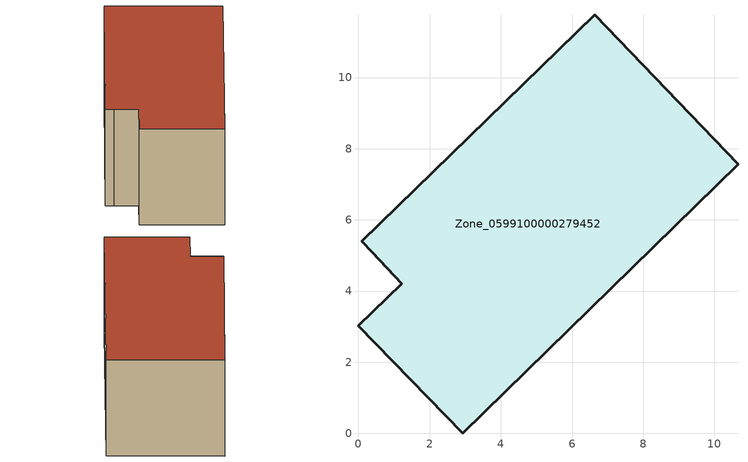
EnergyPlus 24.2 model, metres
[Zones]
Zone_0599100000279452
 floor ground (C_G): 0,3.02 1.22,4.21 0.38,5.1 0.09,5.41 6.64,11.77 10.66,7.56 2.93,0 z0
 wall outside (C_F): 1.22,4.21 0,3.02 2.93,0 10.66,7.56 6.64,11.77 0.09,5.41 0.38,5.1 1.22,4.21 z0:5.67
 roof outside (C_R): 0.09,5.41 0.38,5.1 1.22,4.21 0,3.02 2.93,0 10.66,7.56 6.64,11.77 z5.67
[BUILDING]
Pand.0599100000279452: North Axis=0; Terrain=City; Loads Convergence Tolerance Value=0.04; Temperature Convergence Tolerance Value=0.4; Solar Distribution=FullExterior; Maximum Number of Warmup Days=25; Minimum Number of Warmup Days=1
[Site:Location]
Rotterdam.The.Hague.AP_ZH_NLD Design_Conditions: Latitude=51.96; Longitude=4.45; Time Zone=1; Elevation=-4.5
[SITE:GROUNDTEMPERATURE:BUILDINGSURFACE]
18, 18, 18, 18, 18, 18, 18, 18, 18, 18, 18, 18
[MATERIAL] Thermal Absorptance=0.9; Solar Absorptance=0.7; Visible Absorptance=0.7
Name | Roughness | Thickness | Conductivity | Density | Specific Heat
G.TI.1975-1991 | MediumSmooth | 0.15 | 0.288461 | 540 | 1210
F.TI.1975-1991 | Rough | 0.3 | 0.230769 | 1920 | 840
R.TI.1975-1991 | MediumRough | 0.2 | 0.153846 | 1500 | 1000
[CONSTRUCTION]
C_G: G.TI.1975-1991
C_F: F.TI.1975-1991
C_R: R.TI.1975-1991
[ZONE]
Zone_0599100000279452: Type=1; Multiplier=1; Ceiling Height=Autocalculate; Volume=Autocalculate; Floor Area=autocalculate; Part of Total Floor Area=Yes
[ZONEINFILTRATION:DESIGNFLOWRATE]
Infil_Zone_0599100000279452: Zone or ZoneList or Space or SpaceList=Zone_0599100000279452; Schedule=AlwaysOn; Design Flow Rate Calculation Method=Flow/Area; Flow Rate per Floor Area=0.003; Constant Term Coefficient=1; Temperature Term Coefficient=0; Velocity Term Coefficient=0; Velocity Squared Term Coefficient=0
[HVACTEMPLATE:ZONE:IDEALLOADSAIRSYSTEM]
Zone_0599100000279452: Maximum Heating Supply Air Temperature=50; Minimum Cooling Supply Air Temperature=13; Maximum Heating Supply Air Humidity Ratio=0.0156; Minimum Cooling Supply Air Humidity Ratio=0.0077; Heating Limit=NoLimit; Cooling Limit=NoLimit; Dehumidification Control Type=ConstantSensibleHeatRatio; Cooling Sensible Heat Ratio=0.7; Dehumidification Setpoint=60; Humidification Control Type=None; Humidification Setpoint=30; Outdoor Air Method=None; Outdoor Air Flow Rate per Person=0.00944; Outdoor Air Flow Rate per Zone Floor Area=0; Outdoor Air Flow Rate per Zone=0; Demand Controlled Ventilation Type=None; Outdoor Air Economizer Type=NoEconomizer; Heat Recovery Type=None; Sensible Heat Recovery Effectiveness=0.7; Latent Heat Recovery Effectiveness=0.65
[ZONECONTROL:THERMOSTAT]
ThermostatControl_Zone_0599100000279452: Zone or ZoneList=Zone_0599100000279452; Control Type Schedule=DualSetpointControlType; Control 1=Thermostat_Zone_0599100000279452; Temperature Difference Between Cutout And Setpoint=0
[THERMOSTATSETPOINT:DUALSETPOINT]
Thermostat_Zone_0599100000279452: Heating Setpoint Temperature Schedule=HeatingSetpoint_Zone_0599100000279452; Cooling Setpoint Temperature Schedule=CoolingSetpoint_Zone_0599100000279452
[SCHEDULE:COMPACT]
HeatingSetpoint_Zone_0599100000279452: Through: 12/31, For: AllDays, Until: 24:00, 21
CoolingSetpoint_Zone_0599100000279452: Through: 12/31, For: AllDays, Until: 24:00, 24
DualSetpointControlType: Through: 12/31, For: AllDays, Until: 24:00, 4
AlwaysOn: Through: 12/31, For: AllDays, Until: 24:00, 1
